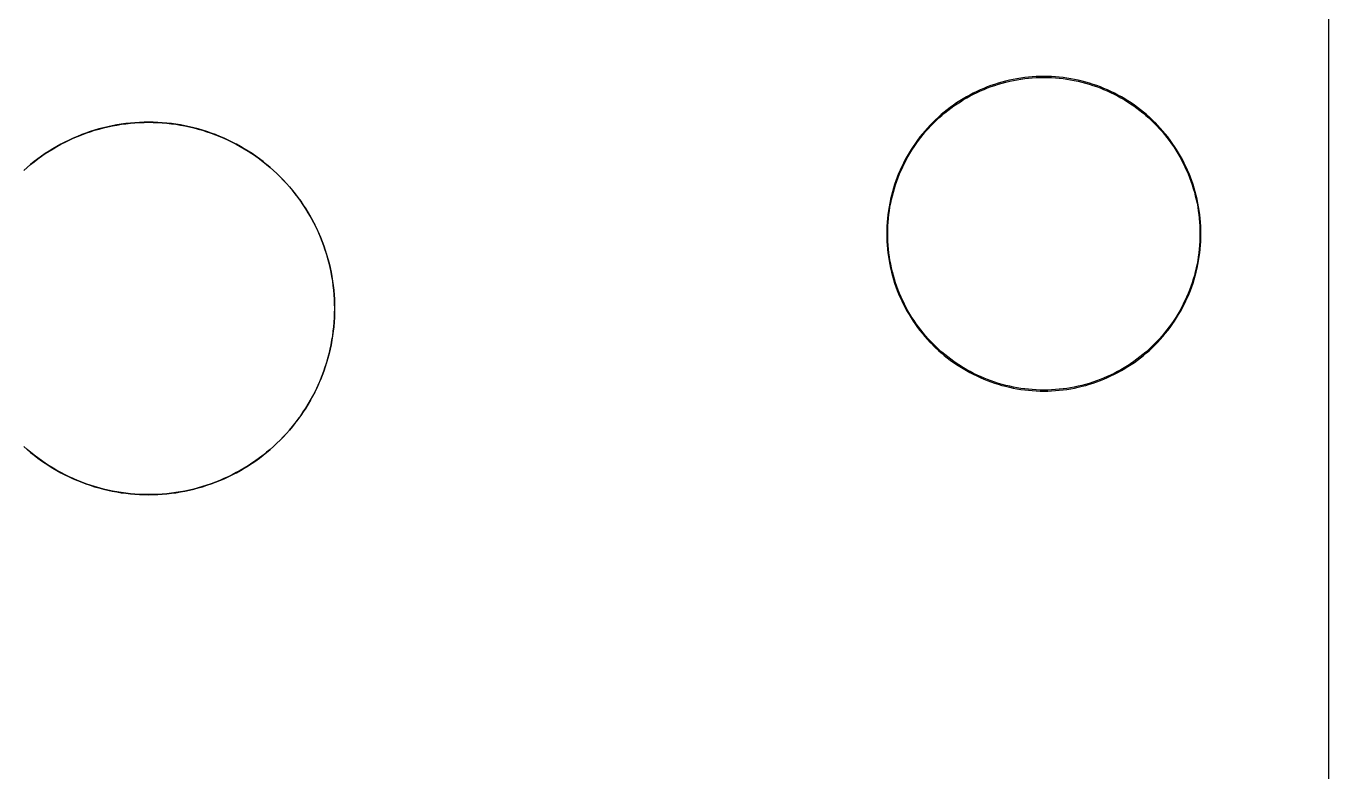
# Model space of a CAD drawing. Extents: x 6 to 66, y 0 to 129.
# Drawn here: x 32.93 to 66.2, y 46.48 to 65.51 of the extents above; entities that cross this region are included whole.
import ezdxf

# ---------------------------------------------------------------- set-up
doc = ezdxf.new("R2010")
doc.units = 0

msp = doc.modelspace()

# ---------------------------------------------------------------- linework, layer by layer
at = {"color": 5, "true_color": 0x0000ff}
msp.add_polyline3d([(66.20408, 0.3175, 0), (66.20408, 128.81762, 0), (5.58393, 128.81762, 0), (5.58393, 0.3175, 0), (66.20408, 0.3175, 0)], close=True, dxfattribs=at)
at = {"color": 34, "true_color": 0x008000}
for points in [[(5.58394, 0.3175, 0), (66.20408, 0.3175, 0), (66.20408, 128.81762, 0), (5.58394, 128.81762, 0), (5.58394, 0.3175, 0)], [(58.82589, 64.22389, 0), (58.72759, 64.22033, 0), (58.6298, 64.21424, 0), (58.53175, 64.20586, 0), (58.43422, 64.19519, 0), (58.33694, 64.18198, 0), (58.33301, 64.18136, 0), (58.23624, 64.16562, 0), (58.13972, 64.14758, 0), (58.04371, 64.12726, 0), (57.9482, 64.10466, 0), (57.85321, 64.07975, 0), (57.75897, 64.05233, 0), (57.66525, 64.02261, 0), (57.57254, 63.99061, 0), (57.48033, 63.95657, 0), (57.3894, 63.92, 0), (57.29898, 63.88139, 0), (57.20982, 63.8405, 0), (57.12169, 63.79732, 0), (57.11815, 63.79551, 0), (57.03077, 63.7503, 0), (56.94492, 63.70306, 0), (56.86008, 63.65378, 0), (56.77652, 63.60222, 0), (56.69422, 63.54862, 0), (56.61319, 63.493, 0), (56.53369, 63.43559, 0), (56.45546, 63.37616, 0), (56.37901, 63.31469, 0), (56.30382, 63.2517, 0), (56.23016, 63.18642, 0), (56.15828, 63.11962, 0), (56.08792, 63.05129, 0), (56.08511, 63.04848, 0), (56.01679, 62.97812, 0), (55.94998, 62.90624, 0), (55.88471, 62.83258, 0), (55.82171, 62.7574, 0), (55.76025, 62.68094, 0), (55.70081, 62.60271, 0), (55.64341, 62.52321, 0), (55.58778, 62.44218, 0), (55.53419, 62.35989, 0), (55.48262, 62.27632, 0), (55.43335, 62.19149, 0), (55.3861, 62.10563, 0), (55.34089, 62.01826, 0), (55.33909, 62.01472, 0), (55.29591, 61.92658, 0), (55.25501, 61.83743, 0), (55.21641, 61.747, 0), (55.17983, 61.65607, 0), (55.14579, 61.56387, 0), (55.11379, 61.47116, 0), (55.08407, 61.37743, 0), (55.05664, 61.2832, 0), (55.03175, 61.1882, 0), (55.00914, 61.0927, 0), (54.98882, 60.99669, 0), (54.97079, 60.90017, 0), (54.95504, 60.80339, 0), (54.95442, 60.79947, 0), (54.94121, 60.70218, 0), (54.93054, 60.60465, 0), (54.92216, 60.50661, 0), (54.91606, 60.40881, 0), (54.91251, 60.31052, 0), (54.91124, 60.21247, 0), (54.91251, 60.11443, 0), (54.91606, 60.01613, 0), (54.92216, 59.91834, 0), (54.93054, 59.8203, 0), (54.94121, 59.72276, 0), (54.95442, 59.62548, 0), (54.95504, 59.62155, 0), (54.97079, 59.52478, 0), (54.98882, 59.42826, 0), (55.00914, 59.33225, 0), (55.03175, 59.23674, 0), (55.05664, 59.14175, 0), (55.08407, 59.04751, 0), (55.11379, 58.95379, 0), (55.14579, 58.86108, 0), (55.17983, 58.76888, 0), (55.21641, 58.67794, 0), (55.25501, 58.58752, 0), (55.29591, 58.49837, 0), (55.33909, 58.41023, 0), (55.34089, 58.40669, 0), (55.3861, 58.31931, 0), (55.43335, 58.23346, 0), (55.48262, 58.14862, 0), (55.53419, 58.06506, 0), (55.58778, 57.98276, 0), (55.64341, 57.90174, 0), (55.70081, 57.82223, 0), (55.76025, 57.744, 0), (55.82171, 57.66755, 0), (55.88471, 57.59236, 0), (55.94998, 57.5187, 0), (56.01679, 57.44682, 0), (56.08511, 57.37646, 0), (56.08792, 57.37365, 0), (56.15828, 57.30533, 0), (56.23016, 57.23853, 0), (56.30382, 57.17325, 0), (56.37901, 57.11026, 0), (56.45546, 57.04879, 0), (56.53369, 56.98935, 0), (56.61319, 56.93195, 0), (56.69422, 56.87632, 0), (56.77652, 56.82273, 0), (56.86008, 56.77117, 0), (56.94492, 56.72189, 0), (57.03077, 56.67465, 0), (57.11815, 56.62943, 0), (57.12169, 56.62763, 0), (57.20982, 56.58445, 0), (57.29898, 56.54356, 0), (57.3894, 56.50495, 0), (57.48033, 56.46837, 0), (57.57254, 56.43434, 0), (57.66525, 56.40233, 0), (57.75897, 56.37261, 0), (57.85321, 56.34518, 0), (57.9482, 56.32029, 0), (58.04371, 56.29768, 0), (58.13972, 56.27736, 0), (58.23624, 56.25933, 0), (58.33301, 56.24358, 0), (58.33694, 56.24296, 0), (58.43422, 56.22975, 0), (58.53175, 56.21908, 0), (58.6298, 56.2107, 0), (58.72759, 56.20461, 0), (58.82589, 56.20105, 0), (58.92393, 56.19978, 0), (59.02198, 56.20105, 0), (59.12027, 56.20461, 0), (59.21806, 56.2107, 0), (59.31611, 56.21908, 0), (59.41364, 56.22975, 0), (59.51093, 56.24296, 0), (59.51485, 56.24358, 0), (59.61162, 56.25933, 0), (59.70814, 56.27736, 0), (59.80416, 56.29768, 0), (59.89966, 56.32029, 0), (59.99466, 56.34518, 0), (60.08889, 56.37261, 0), (60.18262, 56.40233, 0), (60.27533, 56.43434, 0), (60.36753, 56.46837, 0), (60.45846, 56.50495, 0), (60.54888, 56.54356, 0), (60.63804, 56.58445, 0), (60.72618, 56.62763, 0), (60.72972, 56.62943, 0), (60.81709, 56.67465, 0), (60.90294, 56.72189, 0), (60.98778, 56.77117, 0), (61.07135, 56.82273, 0), (61.15364, 56.87632, 0), (61.23467, 56.93195, 0), (61.31417, 56.98935, 0), (61.3924, 57.04879, 0), (61.46886, 57.11026, 0), (61.54404, 57.17325, 0), (61.6177, 57.23853, 0), (61.68958, 57.30533, 0), (61.75994, 57.37365, 0), (61.76275, 57.37646, 0), (61.83108, 57.44682, 0), (61.89788, 57.5187, 0), (61.96316, 57.59236, 0), (62.02615, 57.66755, 0), (62.08762, 57.744, 0), (62.14705, 57.82223, 0), (62.20446, 57.90174, 0), (62.26008, 57.98276, 0), (62.31368, 58.06506, 0), (62.36524, 58.14862, 0), (62.41451, 58.23346, 0), (62.46176, 58.31931, 0), (62.50697, 58.40669, 0), (62.50877, 58.41023, 0), (62.55195, 58.49837, 0), (62.59285, 58.58752, 0), (62.63146, 58.67794, 0), (62.66803, 58.76888, 0), (62.70207, 58.86108, 0), (62.73407, 58.95379, 0), (62.76379, 59.04751, 0), (62.79122, 59.14175, 0), (62.81611, 59.23674, 0), (62.83872, 59.33225, 0), (62.85904, 59.42826, 0), (62.87707, 59.52478, 0), (62.89282, 59.62155, 0), (62.89344, 59.62548, 0), (62.90665, 59.72276, 0), (62.91732, 59.8203, 0), (62.9257, 59.91834, 0), (62.9318, 60.01613, 0), (62.93535, 60.11443, 0), (62.93662, 60.21247, 0), (62.93535, 60.31052, 0), (62.9318, 60.40881, 0), (62.9257, 60.50661, 0), (62.91732, 60.60465, 0), (62.90665, 60.70218, 0), (62.89344, 60.79947, 0), (62.89282, 60.80339, 0), (62.87707, 60.90017, 0), (62.85904, 60.99669, 0), (62.83872, 61.0927, 0), (62.81611, 61.1882, 0), (62.79122, 61.2832, 0), (62.76379, 61.37743, 0), (62.73407, 61.47116, 0), (62.70207, 61.56387, 0), (62.66803, 61.65607, 0), (62.63146, 61.747, 0), (62.59285, 61.83743, 0), (62.55195, 61.92658, 0), (62.50877, 62.01472, 0), (62.50697, 62.01826, 0), (62.46176, 62.10563, 0), (62.41451, 62.19149, 0), (62.36524, 62.27632, 0), (62.31368, 62.35989, 0), (62.26008, 62.44218, 0), (62.20446, 62.52321, 0), (62.14705, 62.60271, 0), (62.08762, 62.68094, 0), (62.02615, 62.7574, 0), (61.96316, 62.83258, 0), (61.89788, 62.90624, 0), (61.83108, 62.97812, 0), (61.76275, 63.04848, 0), (61.75994, 63.05129, 0), (61.68958, 63.11962, 0), (61.6177, 63.18642, 0), (61.54404, 63.2517, 0), (61.46886, 63.31469, 0), (61.3924, 63.37616, 0), (61.31417, 63.43559, 0), (61.23467, 63.493, 0), (61.15364, 63.54862, 0), (61.07135, 63.60222, 0), (60.98778, 63.65378, 0), (60.90294, 63.70306, 0), (60.81709, 63.7503, 0), (60.72972, 63.79551, 0), (60.72618, 63.79732, 0), (60.63804, 63.8405, 0), (60.54888, 63.88139, 0), (60.45846, 63.92, 0), (60.36753, 63.95657, 0), (60.27533, 63.99061, 0), (60.18262, 64.02261, 0), (60.08889, 64.05233, 0), (59.99466, 64.07975, 0), (59.89966, 64.10466, 0), (59.80416, 64.12726, 0), (59.70814, 64.14758, 0), (59.61162, 64.16562, 0), (59.51485, 64.18136, 0), (59.51093, 64.18198, 0), (59.41364, 64.19519, 0), (59.31611, 64.20586, 0), (59.21806, 64.21424, 0), (59.12027, 64.22033, 0), (59.02198, 64.22389, 0), (58.92393, 64.22516, 0), (58.82589, 64.22389, 0)], [(59.12027, 56.23001, 0), (59.02198, 56.22645, 0), (58.92393, 56.22518, 0), (58.82589, 56.22645, 0), (58.72759, 56.23001, 0), (58.6298, 56.2361, 0), (58.53175, 56.24449, 0), (58.43422, 56.25515, 0), (58.33761, 56.26827, 0), (58.24409, 56.28349, 0), (58.14757, 56.30152, 0), (58.05156, 56.32184, 0), (57.95605, 56.34445, 0), (57.86106, 56.36934, 0), (57.76682, 56.39677, 0), (57.6731, 56.42649, 0), (57.58039, 56.45849, 0), (57.48818, 56.49253, 0), (57.39725, 56.52911, 0), (57.30683, 56.56771, 0), (57.21767, 56.60861, 0), (57.13034, 56.6514, 0), (57.0457, 56.6952, 0), (56.95985, 56.74244, 0), (56.87501, 56.79172, 0), (56.79145, 56.84328, 0), (56.70915, 56.89687, 0), (56.62812, 56.9525, 0), (56.54862, 57.0099, 0), (56.47039, 57.06934, 0), (56.39394, 57.13081, 0), (56.31875, 57.1938, 0), (56.24509, 57.25908, 0), (56.17321, 57.32588, 0), (56.10428, 57.39282, 0), (56.03734, 57.46175, 0), (55.97053, 57.53363, 0), (55.90526, 57.60729, 0), (55.84226, 57.68248, 0), (55.7808, 57.75893, 0), (55.72136, 57.83716, 0), (55.66396, 57.91667, 0), (55.60833, 57.99769, 0), (55.55474, 58.07999, 0), (55.50317, 58.16355, 0), (55.4539, 58.24839, 0), (55.40665, 58.33424, 0), (55.36287, 58.41886, 0), (55.32007, 58.50622, 0), (55.27917, 58.59537, 0), (55.24056, 58.68579, 0), (55.20399, 58.77673, 0), (55.16995, 58.86893, 0), (55.13795, 58.96164, 0), (55.10823, 59.05536, 0), (55.0808, 59.1496, 0), (55.05591, 59.24459, 0), (55.0333, 59.3401, 0), (55.01298, 59.43611, 0), (54.99495, 59.53263, 0), (54.97973, 59.62615, 0), (54.96661, 59.72276, 0), (54.95594, 59.8203, 0), (54.94756, 59.91834, 0), (54.94147, 60.01613, 0), (54.93791, 60.11443, 0), (54.93664, 60.21247, 0), (54.93791, 60.31052, 0), (54.94147, 60.40881, 0), (54.94756, 60.50661, 0), (54.95594, 60.60465, 0), (54.96661, 60.70218, 0), (54.97972, 60.79874, 0), (54.99495, 60.89232, 0), (55.01298, 60.98884, 0), (55.0333, 61.08485, 0), (55.05591, 61.18035, 0), (55.0808, 61.27535, 0), (55.10823, 61.36958, 0), (55.13795, 61.46331, 0), (55.16995, 61.55602, 0), (55.20399, 61.64822, 0), (55.24056, 61.73915, 0), (55.27917, 61.82958, 0), (55.32007, 61.91873, 0), (55.36286, 62.00608, 0), (55.40665, 62.0907, 0), (55.4539, 62.17656, 0), (55.50317, 62.26139, 0), (55.55474, 62.34496, 0), (55.60833, 62.42725, 0), (55.66396, 62.50828, 0), (55.72136, 62.58778, 0), (55.7808, 62.66601, 0), (55.84226, 62.74247, 0), (55.90526, 62.81765, 0), (55.97053, 62.89131, 0), (56.03734, 62.96319, 0), (56.10428, 63.03213, 0), (56.17321, 63.09907, 0), (56.24509, 63.16587, 0), (56.31875, 63.23115, 0), (56.39394, 63.29414, 0), (56.47039, 63.35561, 0), (56.54862, 63.41504, 0), (56.62812, 63.47245, 0), (56.70915, 63.52807, 0), (56.79145, 63.58167, 0), (56.87501, 63.63323, 0), (56.95985, 63.68251, 0), (57.0457, 63.72975, 0), (57.13069, 63.77372, 0), (57.21767, 63.81634, 0), (57.30683, 63.85723, 0), (57.39725, 63.89584, 0), (57.48818, 63.93242, 0), (57.58039, 63.96645, 0), (57.6731, 63.99846, 0), (57.76682, 64.02817, 0), (57.86106, 64.05561, 0), (57.95605, 64.0805, 0), (58.05156, 64.1031, 0), (58.14757, 64.12342, 0), (58.24409, 64.14145, 0), (58.33725, 64.15662, 0), (58.43422, 64.16979, 0), (58.53175, 64.18046, 0), (58.6298, 64.18884, 0), (58.72759, 64.19494, 0), (58.82589, 64.1985, 0), (58.92393, 64.19977, 0), (59.02198, 64.1985, 0), (59.12027, 64.19494, 0), (59.21806, 64.18884, 0), (59.31611, 64.18046, 0), (59.41364, 64.16979, 0), (59.51056, 64.15663, 0), (59.60377, 64.14145, 0), (59.70029, 64.12342, 0), (59.79631, 64.1031, 0), (59.89181, 64.0805, 0), (59.98681, 64.05561, 0), (60.08104, 64.02817, 0), (60.17477, 63.99846, 0), (60.26748, 63.96645, 0), (60.35968, 63.93242, 0), (60.45061, 63.89584, 0), (60.54103, 63.85723, 0), (60.63019, 63.81634, 0), (60.71718, 63.77373, 0), (60.80216, 63.72975, 0), (60.88801, 63.68251, 0), (60.97285, 63.63323, 0), (61.05642, 63.58167, 0), (61.13871, 63.52807, 0), (61.21974, 63.47245, 0), (61.29924, 63.41504, 0), (61.37747, 63.35561, 0), (61.45393, 63.29414, 0), (61.52911, 63.23115, 0), (61.60277, 63.16587, 0), (61.67465, 63.09907, 0), (61.74358, 63.03212, 0), (61.81053, 62.96319, 0), (61.87733, 62.89131, 0), (61.94261, 62.81765, 0), (62.0056, 62.74247, 0), (62.06707, 62.66601, 0), (62.1265, 62.58778, 0), (62.18391, 62.50828, 0), (62.23953, 62.42725, 0), (62.29313, 62.34496, 0), (62.34469, 62.26139, 0), (62.39396, 62.17656, 0), (62.44121, 62.0907, 0), (62.48519, 62.00572, 0), (62.5278, 61.91873, 0), (62.56869, 61.82958, 0), (62.6073, 61.73915, 0), (62.64387, 61.64822, 0), (62.67791, 61.55602, 0), (62.70991, 61.46331, 0), (62.73963, 61.36958, 0), (62.76706, 61.27535, 0), (62.79196, 61.18035, 0), (62.81456, 61.08485, 0), (62.83488, 60.98884, 0), (62.85292, 60.89232, 0), (62.86814, 60.79876, 0), (62.88125, 60.70218, 0), (62.89192, 60.60465, 0), (62.9003, 60.50661, 0), (62.9064, 60.40881, 0), (62.90995, 60.31052, 0), (62.91122, 60.21247, 0), (62.90995, 60.11443, 0), (62.9064, 60.01613, 0), (62.9003, 59.91834, 0), (62.89192, 59.8203, 0), (62.88125, 59.72276, 0), (62.86813, 59.62614, 0), (62.85292, 59.53263, 0), (62.83488, 59.43611, 0), (62.81456, 59.3401, 0), (62.79196, 59.24459, 0), (62.76706, 59.1496, 0), (62.73963, 59.05536, 0), (62.70991, 58.96164, 0), (62.67791, 58.86893, 0), (62.64387, 58.77673, 0), (62.6073, 58.68579, 0), (62.56869, 58.59537, 0), (62.5278, 58.50622, 0), (62.48518, 58.41923, 0), (62.44121, 58.33424, 0), (62.39396, 58.24839, 0), (62.34469, 58.16355, 0), (62.29313, 58.07999, 0), (62.23953, 57.99769, 0), (62.18391, 57.91667, 0), (62.1265, 57.83716, 0), (62.06707, 57.75893, 0), (62.0056, 57.68248, 0), (61.94261, 57.60729, 0), (61.87733, 57.53363, 0), (61.81053, 57.46175, 0), (61.74359, 57.39282, 0), (61.67465, 57.32588, 0), (61.60277, 57.25908, 0), (61.52911, 57.1938, 0), (61.45393, 57.13081, 0), (61.37747, 57.06934, 0), (61.29924, 57.0099, 0), (61.21974, 56.9525, 0), (61.13871, 56.89687, 0), (61.05642, 56.84328, 0), (60.97285, 56.79172, 0), (60.88801, 56.74244, 0), (60.80216, 56.6952, 0), (60.71753, 56.6514, 0), (60.63019, 56.60861, 0), (60.54103, 56.56771, 0), (60.45061, 56.52911, 0), (60.35968, 56.49253, 0), (60.26748, 56.45849, 0), (60.17477, 56.42649, 0), (60.08104, 56.39677, 0), (59.98681, 56.36934, 0), (59.89181, 56.34445, 0), (59.79631, 56.32184, 0), (59.70029, 56.30152, 0), (59.60377, 56.28349, 0), (59.5102, 56.26826, 0), (59.41364, 56.25515, 0), (59.31611, 56.24449, 0), (59.21806, 56.2361, 0), (59.12027, 56.23001, 0)]]:
    msp.add_polyline3d(points, close=True, dxfattribs=at)
for points in [[(32.87319, 54.78677, 0), (32.96056, 54.70955, 0), (33.04972, 54.63462, 0), (33.14091, 54.56172, 0), (33.23362, 54.49111, 0), (33.32811, 54.42279, 0), (33.42412, 54.357, 0), (33.52191, 54.29325, 0), (33.62122, 54.23229, 0), (33.72181, 54.17361, 0), (33.82392, 54.11722, 0), (33.82427, 54.11704, 0), (33.92754, 54.06363, 0), (33.9279, 54.06345, 0), (34.03255, 54.01214, 0), (34.13873, 53.96363, 0), (34.24566, 53.91791, 0), (34.35412, 53.87447, 0), (34.46334, 53.83383, 0), (34.57356, 53.79599, 0), (34.68457, 53.76068, 0), (34.79659, 53.72817, 0), (34.90936, 53.69845, 0), (35.0229, 53.67153, 0), (35.13695, 53.6474, 0), (35.2515, 53.62606, 0), (35.36656, 53.60752, 0), (35.36696, 53.60746, 0), (35.48252, 53.59196, 0), (35.59835, 53.57901, 0), (35.71443, 53.5691, 0), (35.83076, 53.56199, 0), (35.94733, 53.55767, 0), (36.06393, 53.55615, 0), (36.18052, 53.55767, 0), (36.2971, 53.56199, 0), (36.41343, 53.5691, 0), (36.52951, 53.57901, 0), (36.64533, 53.59196, 0), (36.76091, 53.60746, 0), (36.7613, 53.60752, 0), (36.87636, 53.62606, 0), (36.99092, 53.6474, 0), (37.10496, 53.67153, 0), (37.2185, 53.69845, 0), (37.33128, 53.72817, 0), (37.44328, 53.76068, 0), (37.55429, 53.79599, 0), (37.66452, 53.83383, 0), (37.77373, 53.87447, 0), (37.88219, 53.91791, 0), (37.98914, 53.96363, 0), (38.09531, 54.01214, 0), (38.19995, 54.06345, 0), (38.20031, 54.06363, 0), (38.30359, 54.11704, 0), (38.30393, 54.11722, 0), (38.40605, 54.17361, 0), (38.50663, 54.23229, 0), (38.60595, 54.29325, 0), (38.70374, 54.357, 0), (38.79975, 54.42279, 0), (38.89424, 54.49111, 0), (38.98695, 54.56172, 0), (39.07813, 54.63462, 0), (39.16729, 54.70955, 0), (39.25466, 54.78677, 0), (39.34001, 54.86627, 0), (39.42357, 54.94755, 0), (39.42385, 54.94783, 0), (39.50513, 55.0314, 0), (39.58464, 55.11674, 0), (39.66185, 55.20412, 0), (39.73678, 55.29327, 0), (39.80968, 55.38446, 0), (39.88029, 55.47717, 0), (39.94862, 55.57165, 0), (40.0144, 55.66767, 0), (40.07815, 55.76546, 0), (40.13912, 55.86477, 0), (40.19779, 55.96535, 0), (40.25418, 56.06746, 0), (40.30777, 56.17109, 0), (40.30795, 56.17145, 0), (40.35908, 56.27574, 0), (40.35926, 56.2761, 0), (40.40778, 56.38227, 0), (40.4535, 56.4892, 0), (40.49693, 56.59766, 0), (40.53757, 56.70688, 0), (40.57542, 56.81712, 0), (40.61072, 56.92811, 0), (40.64323, 57.04013, 0), (40.67295, 57.1529, 0), (40.69988, 57.26644, 0), (40.72401, 57.38049, 0), (40.74534, 57.49504, 0), (40.74541, 57.49543, 0), (40.74541, 57.49545, 0), (40.76388, 57.6101, 0), (40.76395, 57.6105, 0), (40.77944, 57.72607, 0), (40.79237, 57.84178, 0), (40.79238, 57.84189, 0), (40.8023, 57.95797, 0), (40.80941, 58.0743, 0), (40.81373, 58.19089, 0), (40.81525, 58.30747, 0), (40.81373, 58.42406, 0), (40.80941, 58.54064, 0), (40.8023, 58.65698, 0), (40.79238, 58.77305, 0), (40.77944, 58.88888, 0), (40.76395, 59.00445, 0), (40.76388, 59.00484, 0), (40.74541, 59.11949, 0), (40.74541, 59.11951, 0), (40.74534, 59.1199, 0), (40.72401, 59.23446, 0), (40.69988, 59.3485, 0), (40.67295, 59.46204, 0), (40.64323, 59.57482, 0), (40.61072, 59.68683, 0), (40.57542, 59.79783, 0), (40.53757, 59.90807, 0), (40.49693, 60.01729, 0), (40.4535, 60.12574, 0), (40.40778, 60.23268, 0), (40.35926, 60.33885, 0), (40.30795, 60.4435, 0), (40.30777, 60.44385, 0), (40.25436, 60.54713, 0), (40.25418, 60.54748, 0), (40.19779, 60.64959, 0), (40.13912, 60.75018, 0), (40.07815, 60.84949, 0), (40.0144, 60.94728, 0), (39.94862, 61.04329, 0), (39.88029, 61.13778, 0), (39.80968, 61.23049, 0), (39.73678, 61.32168, 0), (39.66185, 61.41083, 0), (39.58464, 61.49821, 0), (39.50513, 61.58355, 0), (39.42385, 61.66712, 0), (39.42357, 61.6674, 0), (39.34001, 61.74868, 0), (39.25466, 61.82818, 0), (39.16729, 61.90539, 0), (39.07813, 61.98032, 0), (38.98695, 62.05322, 0), (38.89424, 62.12383, 0), (38.79975, 62.19216, 0), (38.70374, 62.25795, 0), (38.60595, 62.3217, 0), (38.50663, 62.38266, 0), (38.40605, 62.44133, 0), (38.30393, 62.49772, 0), (38.30359, 62.4979, 0), (38.30358, 62.4979, 0), (38.20031, 62.55132, 0), (38.19995, 62.5515, 0), (38.09549, 62.60271, 0), (38.09531, 62.6028, 0), (37.98914, 62.65132, 0), (37.88219, 62.69704, 0), (37.77373, 62.74047, 0), (37.66452, 62.78111, 0), (37.55429, 62.81896, 0), (37.44328, 62.85426, 0), (37.33128, 62.88678, 0), (37.2185, 62.91649, 0), (37.10496, 62.94342, 0), (36.99092, 62.96755, 0), (36.87636, 62.98888, 0), (36.87597, 62.98895, 0), (36.87595, 62.98895, 0), (36.7613, 63.00743, 0), (36.76091, 63.00749, 0), (36.64533, 63.02298, 0), (36.52951, 63.03594, 0), (36.41343, 63.04584, 0), (36.2971, 63.05295, 0), (36.18052, 63.05727, 0), (36.06393, 63.0588, 0), (35.94733, 63.05727, 0), (35.94733, 63.05727, 0), (35.83076, 63.05295, 0), (35.71443, 63.04584, 0), (35.59835, 63.03594, 0), (35.48252, 63.02298, 0), (35.36696, 63.00749, 0), (35.36656, 63.00743, 0), (35.25191, 62.98895, 0), (35.25189, 62.98895, 0), (35.2515, 62.98888, 0), (35.13695, 62.96755, 0), (35.0229, 62.94342, 0), (34.90936, 62.91649, 0), (34.79659, 62.88678, 0), (34.68457, 62.85426, 0), (34.57356, 62.81896, 0), (34.46334, 62.78111, 0), (34.35412, 62.74047, 0), (34.24566, 62.69704, 0), (34.13873, 62.65132, 0), (34.03255, 62.6028, 0), (34.03237, 62.60271, 0), (33.9279, 62.5515, 0), (33.92754, 62.55132, 0), (33.82392, 62.49772, 0), (33.72181, 62.44133, 0), (33.62122, 62.38266, 0), (33.52191, 62.3217, 0), (33.42412, 62.25795, 0), (33.32811, 62.19216, 0), (33.23362, 62.12383, 0), (33.14091, 62.05322, 0), (33.04972, 61.98032, 0), (32.96056, 61.90539, 0), (32.87319, 61.82818, 0)], [(32.87469, 61.82612, 0), (32.96206, 61.90334, 0), (33.05122, 61.97827, 0), (33.14241, 62.05117, 0), (33.23512, 62.12178, 0), (33.32961, 62.19011, 0), (33.42562, 62.25589, 0), (33.52341, 62.31965, 0), (33.62272, 62.38061, 0), (33.72331, 62.43928, 0), (33.82541, 62.49567, 0), (33.92869, 62.54908, 0), (34.03334, 62.60039, 0), (34.13951, 62.6489, 0), (34.24645, 62.69462, 0), (34.3549, 62.73806, 0), (34.46412, 62.7787, 0), (34.57436, 62.81654, 0), (34.68536, 62.85185, 0), (34.79737, 62.88436, 0), (34.91015, 62.91408, 0), (35.02369, 62.941, 0), (35.13773, 62.96513, 0), (35.25229, 62.98647, 0), (35.36706, 63.00496, 0), (35.48252, 63.02044, 0), (35.59835, 63.0334, 0), (35.71443, 63.0433, 0), (35.83076, 63.05042, 0), (35.94733, 63.05473, 0), (36.06393, 63.05626, 0), (36.18052, 63.05473, 0), (36.2971, 63.05042, 0), (36.41343, 63.0433, 0), (36.52951, 63.0334, 0), (36.64533, 63.02044, 0), (36.76069, 63.00498, 0), (36.87558, 62.98647, 0), (36.99013, 62.96513, 0), (37.10418, 62.941, 0), (37.2177, 62.91408, 0), (37.33048, 62.88436, 0), (37.4425, 62.85185, 0), (37.5535, 62.81654, 0), (37.66373, 62.7787, 0), (37.77295, 62.73806, 0), (37.88142, 62.69462, 0), (37.98834, 62.6489, 0), (38.09452, 62.60039, 0), (38.19917, 62.54908, 0), (38.30245, 62.49567, 0), (38.40455, 62.43928, 0), (38.50513, 62.38061, 0), (38.60445, 62.31965, 0), (38.70224, 62.25589, 0), (38.79826, 62.19011, 0), (38.89274, 62.12178, 0), (38.98545, 62.05117, 0), (39.07663, 61.97827, 0), (39.16579, 61.90334, 0), (39.25316, 61.82612, 0), (39.33851, 61.74662, 0), (39.42179, 61.66562, 0), (39.50307, 61.58206, 0), (39.58258, 61.49671, 0), (39.65979, 61.40934, 0), (39.73473, 61.32018, 0), (39.80763, 61.229, 0), (39.87824, 61.13629, 0), (39.94656, 61.0418, 0), (40.01235, 60.94579, 0), (40.07609, 60.848, 0), (40.13706, 60.74868, 0), (40.19574, 60.6481, 0), (40.25213, 60.54599, 0), (40.30556, 60.44267, 0), (40.35685, 60.33806, 0), (40.40536, 60.23189, 0), (40.45107, 60.12496, 0), (40.49452, 60.0165, 0), (40.53515, 59.90728, 0), (40.573, 59.79704, 0), (40.60831, 59.68605, 0), (40.64082, 59.57403, 0), (40.67054, 59.46126, 0), (40.69746, 59.34772, 0), (40.72159, 59.23367, 0), (40.74293, 59.11912, 0), (40.76142, 59.00435, 0), (40.7769, 58.88888, 0), (40.78985, 58.77305, 0), (40.79976, 58.65698, 0), (40.80687, 58.54064, 0), (40.81119, 58.42406, 0), (40.81272, 58.30747, 0), (40.81119, 58.19089, 0), (40.80687, 58.0743, 0), (40.79976, 57.95797, 0), (40.78985, 57.84189, 0), (40.7769, 57.72607, 0), (40.76141, 57.6105, 0), (40.76141, 57.61048, 0), (40.74293, 57.49583, 0), (40.72159, 57.38127, 0), (40.69746, 57.26723, 0), (40.67054, 57.15369, 0), (40.64082, 57.04091, 0), (40.60831, 56.9289, 0), (40.573, 56.8179, 0), (40.53515, 56.70767, 0), (40.49452, 56.59845, 0), (40.45107, 56.48999, 0), (40.40536, 56.38305, 0), (40.35685, 56.27688, 0), (40.30565, 56.17246, 0), (40.25213, 56.06896, 0), (40.19574, 55.96685, 0), (40.13706, 55.86626, 0), (40.07609, 55.76695, 0), (40.01235, 55.66916, 0), (39.94656, 55.57315, 0), (39.87824, 55.47866, 0), (39.80763, 55.38595, 0), (39.73473, 55.29476, 0), (39.65979, 55.20561, 0), (39.58258, 55.11823, 0), (39.50307, 55.03289, 0), (39.42179, 54.94932, 0), (39.33851, 54.86832, 0), (39.25316, 54.78882, 0), (39.16579, 54.71161, 0), (39.07663, 54.63668, 0), (38.98545, 54.56378, 0), (38.89274, 54.49317, 0), (38.79826, 54.42484, 0), (38.70224, 54.35905, 0), (38.60445, 54.2953, 0), (38.50513, 54.23434, 0), (38.40455, 54.17567, 0), (38.30245, 54.11928, 0), (38.19913, 54.06584, 0), (38.09452, 54.01456, 0), (37.98834, 53.96604, 0), (37.88142, 53.92032, 0), (37.77295, 53.87689, 0), (37.66373, 53.83625, 0), (37.5535, 53.7984, 0), (37.4425, 53.7631, 0), (37.33048, 53.73058, 0), (37.2177, 53.70087, 0), (37.10418, 53.67394, 0), (36.99013, 53.64981, 0), (36.87558, 53.62848, 0), (36.76093, 53.61, 0), (36.76091, 53.61, 0), (36.64533, 53.5945, 0), (36.52951, 53.58155, 0), (36.41343, 53.57164, 0), (36.2971, 53.56453, 0), (36.2971, 53.56453, 0), (36.18052, 53.56021, 0), (36.06393, 53.55869, 0), (35.94733, 53.56021, 0), (35.83076, 53.56453, 0), (35.71443, 53.57164, 0), (35.59835, 53.58155, 0), (35.48252, 53.5945, 0), (35.36696, 53.61, 0), (35.36694, 53.61, 0), (35.25229, 53.62848, 0), (35.13773, 53.64981, 0), (35.02369, 53.67394, 0), (34.91015, 53.70087, 0), (34.79737, 53.73058, 0), (34.68536, 53.7631, 0), (34.57436, 53.7984, 0), (34.46412, 53.83625, 0), (34.3549, 53.87689, 0), (34.24645, 53.92032, 0), (34.13951, 53.96604, 0), (34.03334, 54.01456, 0), (33.92873, 54.06584, 0), (33.82541, 54.11928, 0), (33.72331, 54.17567, 0), (33.62272, 54.23434, 0), (33.52341, 54.2953, 0), (33.42562, 54.35905, 0), (33.32961, 54.42484, 0), (33.23512, 54.49317, 0), (33.14241, 54.56378, 0), (33.05122, 54.63668, 0), (32.96206, 54.71161, 0), (32.87469, 54.78882, 0)]]:
    msp.add_polyline3d(points, dxfattribs=at)

doc.saveas('drawing.dxf')
